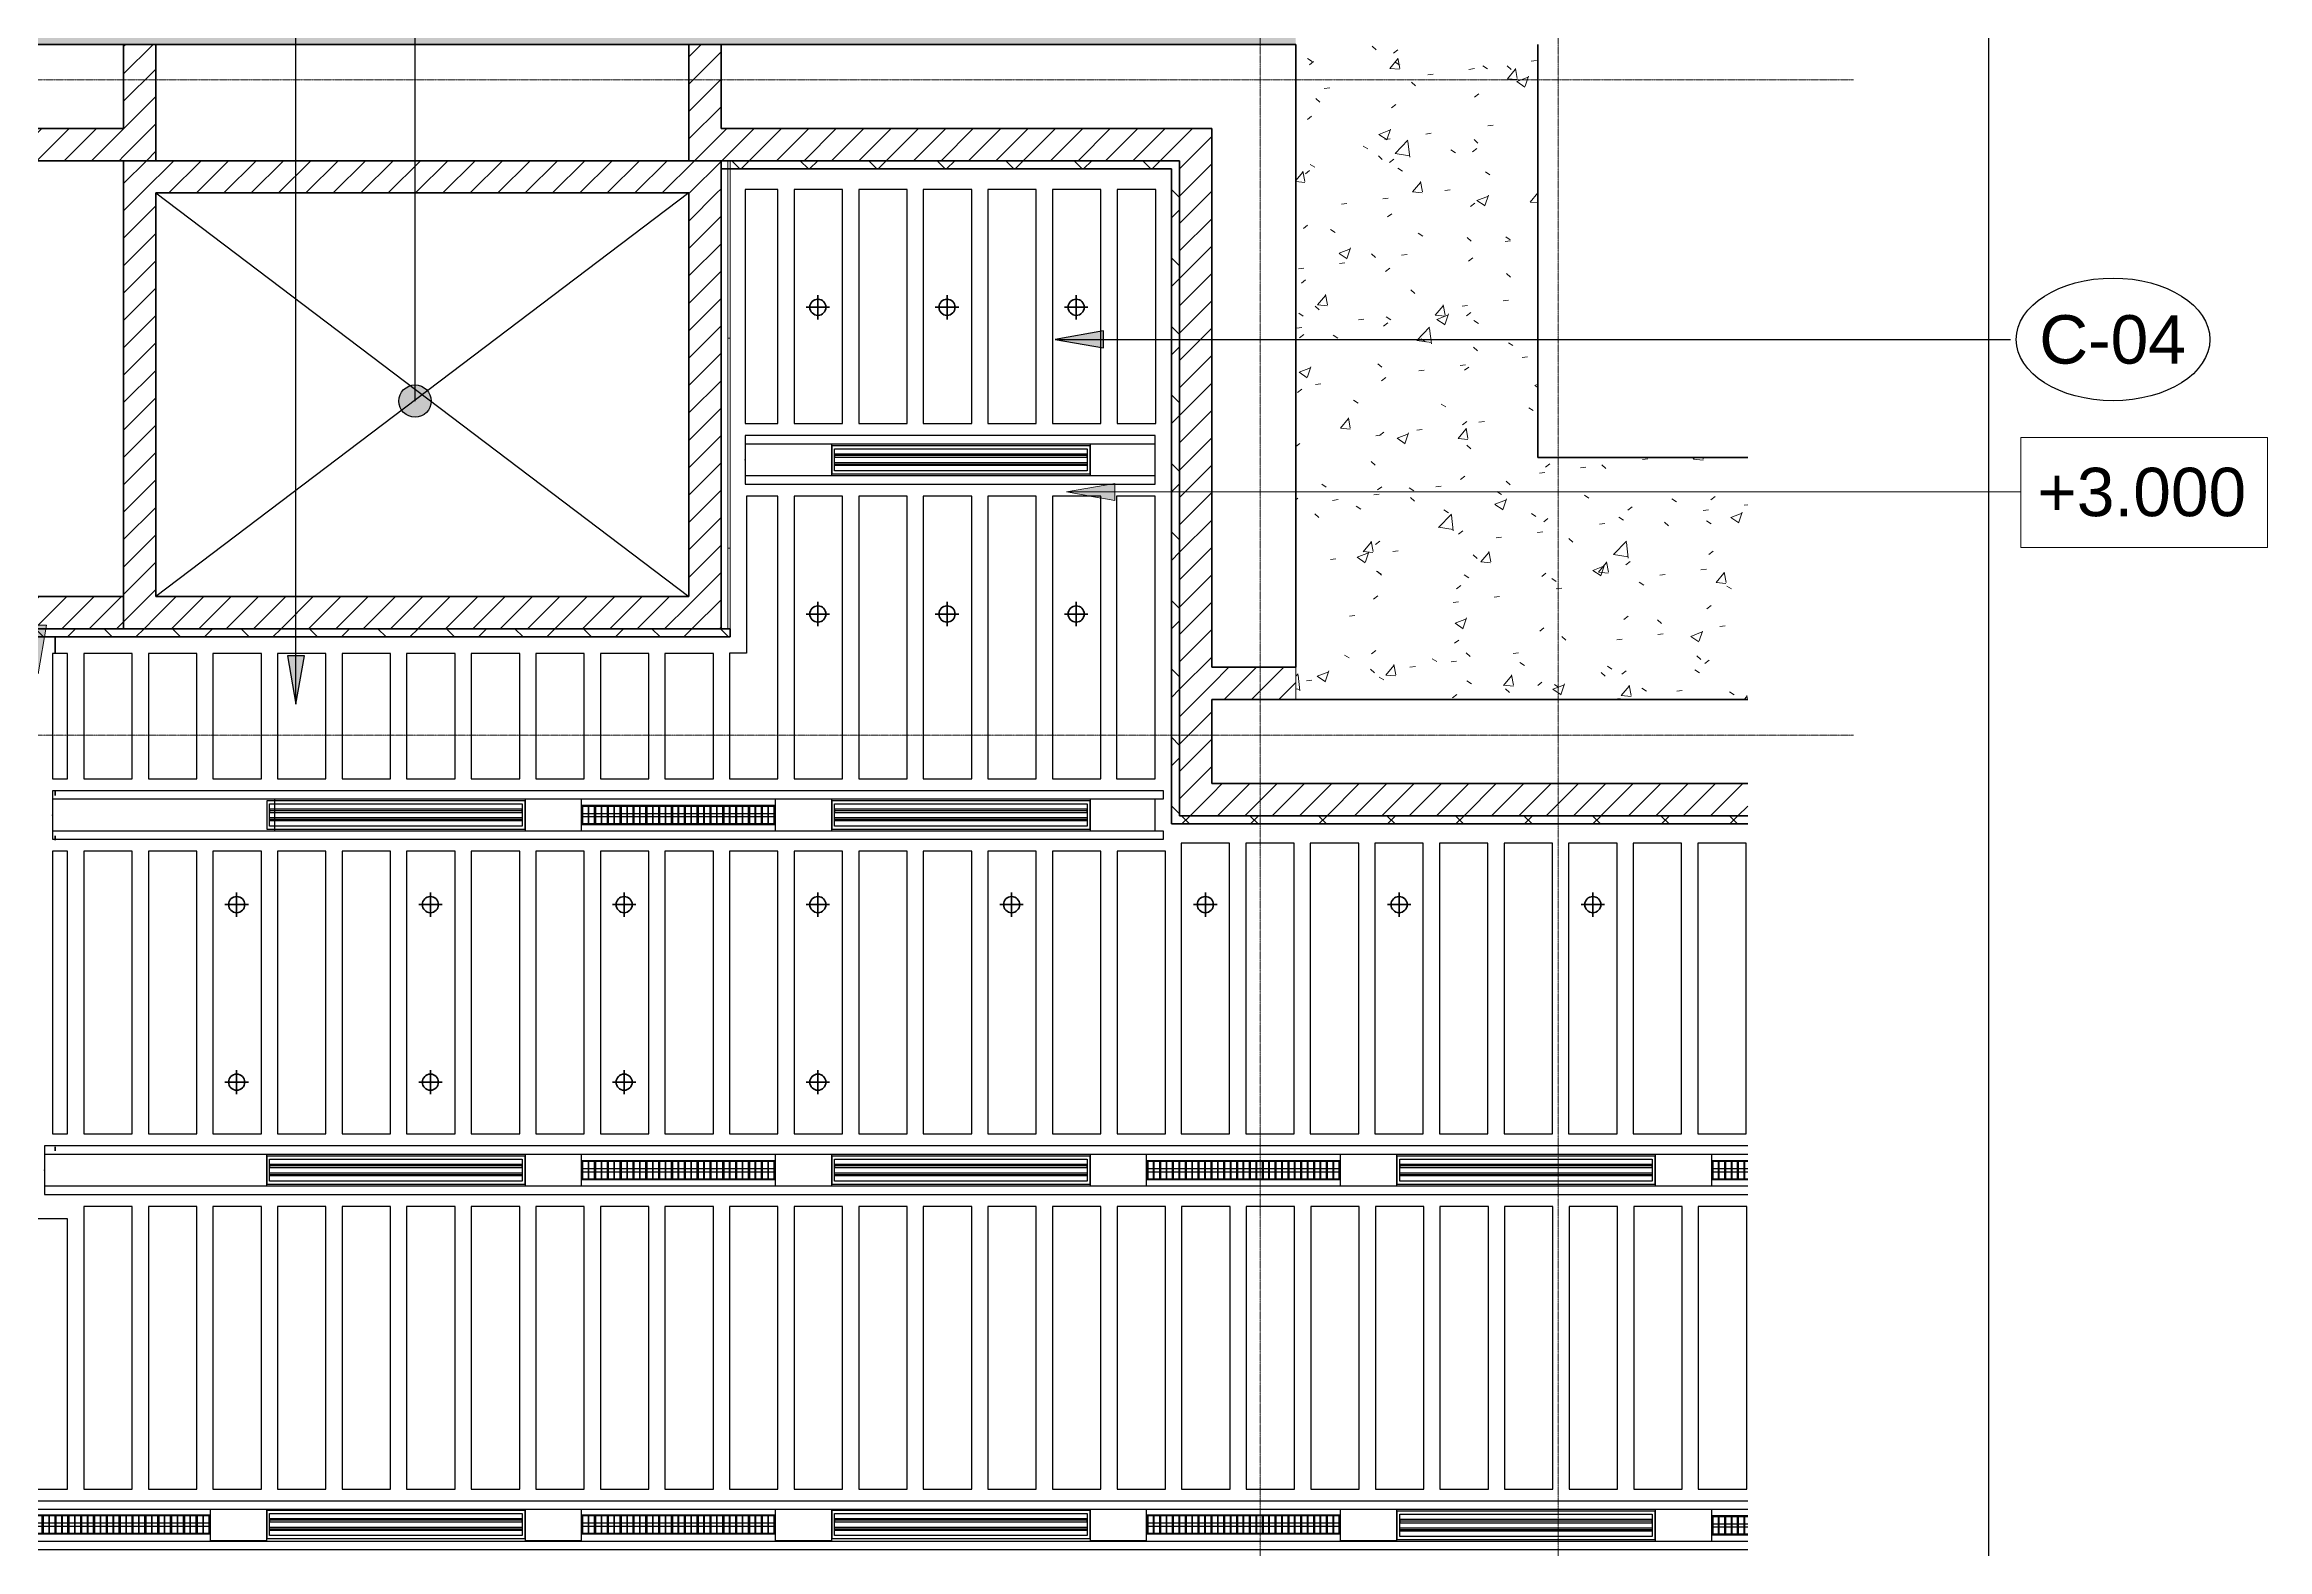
# Model space of a CAD drawing. Header units: millimetres. Extents: x -920231 to -841213, y -17301 to 22361.
# Drawn here: x -856657 to -842888, y 7149 to 16472 of the extents above; entities that cross this region are included whole.
import ezdxf
from ezdxf.enums import TextEntityAlignment as Align
from ezdxf.xclip import XClip

# ---------------------------------------------------------------- set-up
doc = ezdxf.new("R2010")
doc.units = ezdxf.units.MM
doc.header["$XCLIPFRAME"] = 0
doc.linetypes.add('- SOM Dash 1_8_', pattern=[4.7625, 3.175, -1.5875])
doc.linetypes.add('DPA_Grid _ Level 100', pattern=[10, 5.5, -1.6, 1.3, -1.6])
for name, color, linetype in [('000 - WIPEOUT', 250, 'Continuous'), ('001 - ASCESSORIES', 251, 'Continuous'), ('A04_TUBE SERIES', 2, 'Continuous'), ('A11_ALU.SOLID SHEET', 2, 'Continuous')]:
    doc.layers.add(name, color=color, linetype=linetype)
for name, color, linetype, lineweight in [('008 - LIGHTING', 1, 'Continuous', 9), ('_ _ A-DETL-OPENING', 1, 'Continuous', 25), ('A-ANNO-NOTE', 3, 'Continuous', 25), ('A-DETL-GENF', 2, 'Continuous', 35), ('A-GLAZ-CURT', 2, 'Continuous', 9), ('A-ROOM-IDEN', 3, 'Continuous', 25), ('A-WALL', 5, 'Continuous', 35), ('A-WALL-FNSH', 2, 'Continuous', 35), ('A-WALL-PATT', 1, 'Continuous', 35), ('E-LITE-EQPM', 2, 'Continuous', 35), ('G-ANNO-TEXT', 3, 'Continuous', 9), ('I-WALL-E', 2, 'Continuous', 35), ('S-GRID', 251, 'Continuous', 9), ('WALL-E', 2, 'Continuous', 35)]:
    doc.layers.add(name, color=color, linetype=linetype, lineweight=lineweight)
doc.styles.add('Arial_2', font='arial.ttf', dxfattribs={"height": 300})
pattern_1 = [(50, (0, 0), (728.7365, -63.75582), [76.2, -838.2]), (355, (0, 0), (-140.9716, 764.2276), [60.96, -670.56]), (100.451, (60.7, -5.3), (587.77, 700.46675), [64.76, -712.36]), (46.184, (0, 203.2), (1084.3162, -168.171), [114.3, -1257.3]), (96.636, (90.4, 189.2), (949.6099, 989.7098), [97.14, -1068.54]), (351.184, (0, 203.2), (949.6206, 989.7012), [91.44, -1005.84]), (21, (101.6, 152.4), (606.45787, -409.06057), [76.2, -838.2]), (326, (101.6, 152.4), (247.20834, 736.7529), [60.96, -670.56]), (71.451, (152.14, 118.3), (853.66825, 327.68547), [64.76, -712.36]), (37.5, (0, 0), (12.35469, 338.22012), [33.528, -628.904, 33.528, -647.192, -673.1]), (37.5, (0, 0), (12.35469, 338.22012), [-1343.152, 33.528, -639.572]), (7.5, (0, 0), (267.27887, 400.72213), [33.528, -354.584, 33.528, -613.664, -256.54]), (7.5, (0, 0), (267.27887, 400.72213), [-1035.304, 33.528, -223.012]), (327.5, (-226.57, 0), (542.36333, -22.915345), [33.528, -220.472, 33.528, -758.952, -1051.56]), (327.5, (-226.57, 0), (542.36333, -22.915345), [-1046.48, 33.528, -1018.032]), (317.5, (-328.17, 0), (592.51696, 101.7071), [33.528, -296.672, 33.528, -492.76, -746.76]), (317.5, (-328.17, 0), (592.51696, 101.7071), [-856.488, 33.528, -713.232])]
pattern_2 = [(45, (0, 0), (-84.852814, 84.852814), [])]
pattern_3 = [(45, (0, 0), (-212.13203, 212.13203), []), (135, (0, 0), (-212.13203, -212.13203), [])]

# ---------------------------------------------------------------- blocks, each defined once
blk = doc.blocks.new('System Panel - W-06 Feature Wall Printed Pattern-18609175-4230-01 ENLARGED MULTI-PURPOSE LEVEL - REFLECTED CEILING PLAN - SHEET 1')
at = {"layer": 'A-GLAZ-CURT'}
for p, q in [((-550, 42.5), (-550, 57.5)), ((-550, 57.5), (550, 57.5)), ((550, 42.5), (-550, 42.5)), ((550, 57.5), (550, 42.5))]:
    blk.add_line(p, q, dxfattribs=at)
blk = doc.blocks.new('System Panel - W-06 Feature Wall Printed Pattern-18609176-4230-01 ENLARGED MULTI-PURPOSE LEVEL - REFLECTED CEILING PLAN - SHEET 1')
at = {"layer": 'A-GLAZ-CURT'}
for p, q in [((-650, 42), (-650, 57)), ((-650, 57), (650, 57)), ((650, 42), (-650, 42)), ((650, 57), (650, 42))]:
    blk.add_line(p, q, dxfattribs=at)
blk = doc.blocks.new('System Panel - W-06 Feature Wall Printed Pattern-18609047-4230-01 ENLARGED MULTI-PURPOSE LEVEL - REFLECTED CEILING PLAN - SHEET 1')
at = {"layer": 'A-GLAZ-CURT'}
for p, q in [((-250, 42), (-250, 57)), ((-250, 57), (250, 57)), ((250, 42), (-250, 42)), ((250, 57), (250, 42))]:
    blk.add_line(p, q, dxfattribs=at)
blk = doc.blocks.new('DPA_TAG Room-Ceiling - STANDARD-8527542-4230-01 ENLARGED MULTI-PURPOSE LEVEL - REFLECTED CEILING PLAN - SHEET 1')
at = {"layer": 'A-ROOM-IDEN'}
blk.add_ellipse((0, 0), major_axis=(-6, 0), ratio=0.633333, dxfattribs=at)
blk = doc.blocks.new('*U1411')
at = {"layer": '_ _ A-DETL-OPENING'}
for p, q in [((14115, 9473), (14115, 11973)), ((14115, 11973), (17415, 11973)), ((17415, 11973), (14115, 9473)), ((14115, 11973), (17415, 9473)), ((17415, 11973), (17415, 9473)), ((17415, 9473), (14115, 9473))]:
    blk.add_line(p, q, dxfattribs=at)
at = {"layer": 'S-GRID', "linetype": 'DPA_Grid _ Level 100'}
for p, q in [((20955, -20855.1), (20955, 16910.1)), ((22800, -20855.1), (22800, 16910.1)), ((24628.5, 12673), (-48793, 12673)), ((24628.5, 8615), (-48793, 8615))]:
    blk.add_line(p, q, dxfattribs=at)
blk = doc.blocks.new('*U1802')
blk.add_wipeout([(-25, 0), (25, 0), (25, 26550), (-25, 26550)]).dxf.layer = '000 - WIPEOUT'
at = {"layer": 'A04_TUBE SERIES', "color": 0}
blk.add_lwpolyline([(-25, 0), (25, 0), (25, 26550), (-25, 26550)], close=True, dxfattribs=at)
at = {"layer": 'Defpoints', "color": 250, "flags": 1}
blk.add_attdef('EXTR.OVL-LENGTH_', (-33, -9), '', height=5, dxfattribs=at)
blk = doc.blocks.new('*U1803')
blk.add_wipeout([(-25, 0), (25, 0), (25, 26550), (-25, 26550)]).dxf.layer = '000 - WIPEOUT'
at = {"layer": 'A04_TUBE SERIES', "color": 0}
blk.add_lwpolyline([(-25, 0), (25, 0), (25, 26550), (-25, 26550)], close=True, dxfattribs=at)
at = {"layer": 'Defpoints', "color": 250, "flags": 1}
blk.add_attdef('EXTR.OVL-LENGTH_', (-33, -9), '', height=5, dxfattribs=at)
blk = doc.blocks.new('*U1799')
at = {"color": 1}
blk.add_wipeout([(600, -60), (-600, -60), (-600, 60), (600, 60)], dxfattribs=at).dxf.layer = '000 - WIPEOUT'
at = {"layer": '001 - ASCESSORIES', "color": 0}
blk.add_lwpolyline([(600, -60), (-600, -60), (-600, 60), (600, 60)], close=True, dxfattribs=at)
at = {"layer": '001 - ASCESSORIES'}
for points in [[(-593, -55), (-598, -55), (-598, 55), (-593, 55)], [(595, -55), (-595, -55), (-595, 55), (595, 55)], [(-559, -55), (-554, -55), (-554, 55), (-559, 55)], [(-514, -55), (-519, -55), (-519, 55), (-514, 55)], [(-479, -55), (-474, -55), (-474, 55), (-479, 55)], [(-435, -55), (-440, -55), (-440, 55), (-435, 55)], [(-400, -55), (-395, -55), (-395, 55), (-400, 55)], [(-355, -55), (-360, -55), (-360, 55), (-355, 55)], [(-320, -55), (-315, -55), (-315, 55), (-320, 55)], [(-276, -55), (-281, -55), (-281, 55), (-276, 55)], [(-241, -55), (-236, -55), (-236, 55), (-241, 55)], [(-196, -55), (-201, -55), (-201, 55), (-196, 55)], [(-161, -55), (-156, -55), (-156, 55), (-161, 55)], [(-117, -55), (-122, -55), (-122, 55), (-117, 55)], [(-82, -55), (-77, -55), (-77, 55), (-82, 55)], [(-37, -55), (-42, -55), (-42, 55), (-37, 55)], [(-3, -55), (3, -55), (3, 55), (-3, 55)], [(42, -55), (37, -55), (37, 55), (42, 55)], [(77, -55), (82, -55), (82, 55), (77, 55)], [(122, -55), (117, -55), (117, 55), (122, 55)], [(156, -55), (161, -55), (161, 55), (156, 55)], [(201, -55), (196, -55), (196, 55), (201, 55)], [(236, -55), (241, -55), (241, 55), (236, 55)], [(281, -55), (276, -55), (276, 55), (281, 55)], [(315, -55), (320, -55), (320, 55), (315, 55)], [(360, -55), (355, -55), (355, 55), (360, 55)], [(395, -55), (400, -55), (400, 55), (395, 55)], [(440, -55), (435, -55), (435, 55), (440, 55)], [(474, -55), (479, -55), (479, 55), (474, 55)], [(519, -55), (514, -55), (514, 55), (519, 55)], [(554, -55), (559, -55), (559, 55), (554, 55)], [(598, -55), (593, -55), (593, 55), (598, 55)]]:
    blk.add_lwpolyline(points, close=True, dxfattribs=at)
for points in [[(-593, 10), (-559, 10)], [(-554, 10), (-519, 10)], [(-514, 10), (-479, 10)], [(-474, 10), (-440, 10)], [(-435, 10), (-400, 10)], [(-395, 10), (-360, 10)], [(-355, 10), (-320, 10)], [(-315, 10), (-281, 10)], [(-276, 10), (-241, 10)], [(-236, 10), (-201, 10)], [(-196, 10), (-161, 10)], [(-156, 10), (-122, 10)], [(-117, 10), (-82, 10)], [(-77, 10), (-42, 10)], [(-37, 10), (-3, 10)], [(3, 10), (37, 10)], [(42, 10), (77, 10)], [(82, 10), (117, 10)], [(122, 10), (156, 10)], [(161, 10), (196, 10)], [(201, 10), (236, 10)], [(241, 10), (276, 10)], [(281, 10), (315, 10)], [(320, 10), (355, 10)], [(360, 10), (395, 10)], [(400, 10), (435, 10)], [(440, 10), (474, 10)], [(479, 10), (514, 10)], [(519, 10), (554, 10)], [(559, 10), (593, 10)], [(-593, -10), (-559, -10)], [(-554, -10), (-519, -10)], [(-514, -10), (-479, -10)], [(-474, -10), (-440, -10)], [(-435, -10), (-400, -10)], [(-395, -10), (-360, -10)], [(-355, -10), (-320, -10)], [(-315, -10), (-281, -10)], [(-276, -10), (-241, -10)], [(-236, -10), (-201, -10)], [(-196, -10), (-161, -10)], [(-156, -10), (-122, -10)], [(-117, -10), (-82, -10)], [(-77, -10), (-42, -10)], [(-37, -10), (-3, -10)], [(3, -10), (37, -10)], [(42, -10), (77, -10)], [(82, -10), (117, -10)], [(122, -10), (156, -10)], [(161, -10), (196, -10)], [(201, -10), (236, -10)], [(241, -10), (276, -10)], [(281, -10), (315, -10)], [(320, -10), (355, -10)], [(360, -10), (395, -10)], [(400, -10), (435, -10)], [(440, -10), (474, -10)], [(479, -10), (514, -10)], [(519, -10), (554, -10)], [(559, -10), (593, -10)]]:
    blk.add_lwpolyline(points, dxfattribs=at)
blk = doc.blocks.new('*U1755')
at = {"layer": '001 - ASCESSORIES', "color": 0, "linetype": 'ByBlock'}
blk.add_lwpolyline([(800, 87), (-800, 87), (-800, -87), (800, -87)], close=True, dxfattribs=at)
at = {"layer": '001 - ASCESSORIES', "linetype": 'ByBlock'}
for points in [[(-782, 69), (782, 69), (782, -69), (-782, -69)], [(782, 36), (-782, 36), (-782, 16), (782, 16)], [(-782, -16), (782, -16), (782, -36), (-782, -36)]]:
    blk.add_lwpolyline(points, close=True, dxfattribs=at)
for points in [[(782, 26), (-782, 26)], [(-782, -26), (782, -26)]]:
    blk.add_lwpolyline(points, dxfattribs=at)
blk = doc.blocks.new('*U1862')
blk.add_point((0, 0))
at = {"layer": 'Defpoints', "color": 250}
blk.add_text('AL.SHEET-HAT-TYPE-C', height=7, rotation=270, dxfattribs=at).set_placement((15, 0), align=Align.BOTTOM_CENTER)
blk.add_wipeout([(0, -100), (350, -100), (350, 100), (0, 100)]).dxf.layer = '000 - WIPEOUT'
at = {"layer": 'A11_ALU.SOLID SHEET', "color": 0}
blk.add_lwpolyline([(0, -100), (350, -100), (350, 100), (0, 100)], close=True, dxfattribs=at)
blk = doc.blocks.new('*U1798')
blk.add_wipeout([(-25, 0), (25, 0), (25, 12350), (-25, 12350)]).dxf.layer = '000 - WIPEOUT'
at = {"layer": 'A04_TUBE SERIES', "color": 0}
blk.add_lwpolyline([(-25, 0), (25, 0), (25, 12350), (-25, 12350)], close=True, dxfattribs=at)
at = {"layer": 'Defpoints', "color": 250, "flags": 1}
blk.add_attdef('EXTR.OVL-LENGTH_', (-33, -9), '', height=5, dxfattribs=at)
blk = doc.blocks.new('*U1963')
blk.add_point((0, 0))
at = {"layer": 'Defpoints', "color": 250}
blk.add_text('AL.SHEET-HAT-TYPE-C', height=7, rotation=270, dxfattribs=at).set_placement((15, 0), align=Align.BOTTOM_CENTER)
blk.add_wipeout([(0, -100), (1376, -100), (1376, 100), (0, 100)]).dxf.layer = '000 - WIPEOUT'
at = {"layer": 'A11_ALU.SOLID SHEET', "color": 0}
blk.add_lwpolyline([(0, -100), (1376, -100), (1376, 100), (0, 100)], close=True, dxfattribs=at)
blk = doc.blocks.new('*U1797')
blk.add_wipeout([(-25, 0), (25, 0), (25, 6880), (-25, 6880)]).dxf.layer = '000 - WIPEOUT'
at = {"layer": 'A04_TUBE SERIES', "color": 0}
blk.add_lwpolyline([(-25, 0), (25, 0), (25, 6880), (-25, 6880)], close=True, dxfattribs=at)
at = {"layer": 'Defpoints', "color": 250, "flags": 1}
blk.add_attdef('EXTR.OVL-LENGTH_', (-33, -9), '', height=5, dxfattribs=at)
blk = doc.blocks.new('*U1964')
blk.add_point((0, 0))
at = {"layer": 'Defpoints', "color": 250}
blk.add_text('AL.SHEET-HAT-TYPE-C', height=7, rotation=270, dxfattribs=at).set_placement((15, 0), align=Align.BOTTOM_CENTER)
blk.add_wipeout([(0, -100), (1376, -100), (1376, 100), (0, 100)]).dxf.layer = '000 - WIPEOUT'
at = {"layer": 'A11_ALU.SOLID SHEET', "color": 0}
blk.add_lwpolyline([(0, -100), (1376, -100), (1376, 100), (0, 100)], close=True, dxfattribs=at)
blk = doc.blocks.new('*U1804')
blk.add_wipeout([(-25, 0), (25, 0), (25, 2540), (-25, 2540)]).dxf.layer = '000 - WIPEOUT'
at = {"layer": 'A04_TUBE SERIES', "color": 0}
blk.add_lwpolyline([(-25, 0), (25, 0), (25, 2540), (-25, 2540)], close=True, dxfattribs=at)
at = {"layer": 'Defpoints', "color": 250, "flags": 1}
blk.add_attdef('EXTR.OVL-LENGTH_', (-33, -9), '', height=5, dxfattribs=at)
blk = doc.blocks.new('*U1965')
blk.add_point((0, 0))
at = {"layer": 'Defpoints', "color": 250}
blk.add_text('AL.SHEET-HAT-TYPE-C', height=7, rotation=270, dxfattribs=at).set_placement((15, 0), align=Align.BOTTOM_CENTER)
blk.add_wipeout([(0, -100), (404, -100), (404, 100), (0, 100)]).dxf.layer = '000 - WIPEOUT'
at = {"layer": 'A11_ALU.SOLID SHEET', "color": 0}
blk.add_lwpolyline([(0, -100), (404, -100), (404, 100), (0, 100)], close=True, dxfattribs=at)
blk = doc.blocks.new('*U1966')
blk.add_point((0, 0))
at = {"layer": 'Defpoints', "color": 250}
blk.add_text('AL.SHEET-HAT-TYPE-C', height=7, rotation=270, dxfattribs=at).set_placement((15, 0), align=Align.BOTTOM_CENTER)
blk.add_wipeout([(0, -100), (536, -100), (536, 100), (0, 100)]).dxf.layer = '000 - WIPEOUT'
at = {"layer": 'A11_ALU.SOLID SHEET', "color": 0}
blk.add_lwpolyline([(0, -100), (536, -100), (536, 100), (0, 100)], close=True, dxfattribs=at)
blk = doc.blocks.new('*U1967')
blk.add_point((0, 0))
at = {"layer": 'Defpoints', "color": 250}
blk.add_text('AL.SHEET-HAT-TYPE-C', height=7, rotation=270, dxfattribs=at).set_placement((15, 0), align=Align.BOTTOM_CENTER)
blk.add_wipeout([(0, -100), (404, -100), (404, 100), (0, 100)]).dxf.layer = '000 - WIPEOUT'
at = {"layer": 'A11_ALU.SOLID SHEET', "color": 0}
blk.add_lwpolyline([(0, -100), (404, -100), (404, 100), (0, 100)], close=True, dxfattribs=at)
blk = doc.blocks.new('*U1931')
at = {"color": 3}
for points in [[(-875, 5950), (875, 5950), (875, 5650), (-875, 5650)], [(-875, 5550), (875, 5550), (875, 5250), (-875, 5250)], [(-875, 5150), (875, 5150), (875, 4850), (-875, 4850)], [(-875, 4750), (875, 4750), (875, 4450), (-875, 4450)], [(-875, 4350), (875, 4350), (875, 4050), (-875, 4050)], [(-875, 3950), (875, 3950), (875, 3650), (-875, 3650)], [(-875, 3550), (875, 3550), (875, 3250), (-875, 3250)], [(-875, 3150), (875, 3150), (875, 2850), (-875, 2850)], [(-875, 2750), (875, 2750), (875, 2450), (-875, 2450)], [(-875, 2350), (875, 2350), (875, 2050), (-875, 2050)], [(-875, 1950), (875, 1950), (875, 1650), (-875, 1650)], [(-875, 1550), (875, 1550), (875, 1250), (-875, 1250)], [(-875, 1150), (875, 1150), (875, 850), (-875, 850)], [(-875, 750), (875, 750), (875, 450), (-875, 450)], [(-875, 350), (875, 350), (875, 50), (-875, 50)], [(-875, -50), (875, -50), (875, -350), (-875, -350)], [(-875, -450), (875, -450), (875, -750), (-875, -750)], [(-875, -850), (875, -850), (875, -1150), (-875, -1150)], [(-875, -1250), (875, -1250), (875, -1550), (-875, -1550)], [(-875, -1650), (875, -1650), (875, -1950), (-875, -1950)], [(-875, -2050), (875, -2050), (875, -2350), (-875, -2350)], [(-875, -2450), (875, -2450), (875, -2750), (-875, -2750)], [(-875, -2850), (875, -2850), (875, -3150), (-875, -3150)], [(-875, -3250), (875, -3250), (875, -3550), (-875, -3550)], [(-875, -3650), (875, -3650), (875, -3950), (-875, -3950)], [(-875, -4050), (875, -4050), (875, -4350), (-875, -4350)], [(-875, -4450), (875, -4450), (875, -4750), (-875, -4750)], [(-875, -4850), (875, -4850), (875, -5150), (-875, -5150)], [(-875, -5250), (875, -5250), (875, -5550), (-875, -5550)], [(-875, -5650), (875, -5650), (875, -5950), (-875, -5950)]]:
    blk.add_wipeout(points, dxfattribs=at).dxf.layer = '000 - WIPEOUT'
at = {"layer": 'A11_ALU.SOLID SHEET', "color": 0, "linetype": 'ByBlock'}
for points in [[(-875, 5650), (875, 5650), (875, 5950), (-875, 5950)], [(-875, 5250), (875, 5250), (875, 5550), (-875, 5550)], [(-875, 4850), (875, 4850), (875, 5150), (-875, 5150)], [(-875, 4450), (875, 4450), (875, 4750), (-875, 4750)], [(-875, 4050), (875, 4050), (875, 4350), (-875, 4350)], [(-875, 3650), (875, 3650), (875, 3950), (-875, 3950)], [(-875, 3250), (875, 3250), (875, 3550), (-875, 3550)], [(-875, 2850), (875, 2850), (875, 3150), (-875, 3150)], [(-875, 2450), (875, 2450), (875, 2750), (-875, 2750)], [(-875, 2050), (875, 2050), (875, 2350), (-875, 2350)], [(-875, 1650), (875, 1650), (875, 1950), (-875, 1950)], [(-875, 1250), (875, 1250), (875, 1550), (-875, 1550)], [(-875, 850), (875, 850), (875, 1150), (-875, 1150)], [(-875, 450), (875, 450), (875, 750), (-875, 750)], [(-875, 50), (875, 50), (875, 350), (-875, 350)], [(-875, -350), (875, -350), (875, -50), (-875, -50)], [(-875, -750), (875, -750), (875, -450), (-875, -450)], [(-875, -1150), (875, -1150), (875, -850), (-875, -850)], [(-875, -1550), (875, -1550), (875, -1250), (-875, -1250)], [(-875, -1950), (875, -1950), (875, -1650), (-875, -1650)], [(-875, -2350), (875, -2350), (875, -2050), (-875, -2050)], [(-875, -2750), (875, -2750), (875, -2450), (-875, -2450)], [(-875, -3150), (875, -3150), (875, -2850), (-875, -2850)], [(-875, -3550), (875, -3550), (875, -3250), (-875, -3250)], [(-875, -3950), (875, -3950), (875, -3650), (-875, -3650)], [(-875, -4350), (875, -4350), (875, -4050), (-875, -4050)], [(-875, -4750), (875, -4750), (875, -4450), (-875, -4450)], [(-875, -5150), (875, -5150), (875, -4850), (-875, -4850)], [(-875, -5550), (875, -5550), (875, -5250), (-875, -5250)], [(-875, -5950), (875, -5950), (875, -5650), (-875, -5650)]]:
    blk.add_lwpolyline(points, close=True, dxfattribs=at)
blk = doc.blocks.new('*U1932')
at = {"color": 3}
for points in [[(-900, 2550), (900, 2550), (900, 2250), (-900, 2250)], [(-900, 2150), (900, 2150), (900, 1850), (-900, 1850)], [(-900, 1750), (900, 1750), (900, 1450), (-900, 1450)], [(-900, 1350), (900, 1350), (900, 1050), (-900, 1050)], [(-900, 950), (900, 950), (900, 650), (-900, 650)], [(-900, 550), (900, 550), (900, 250), (-900, 250)], [(-900, 150), (900, 150), (900, -150), (-900, -150)], [(-900, -250), (900, -250), (900, -550), (-900, -550)], [(-900, -650), (900, -650), (900, -950), (-900, -950)], [(-900, -1050), (900, -1050), (900, -1350), (-900, -1350)], [(-900, -1450), (900, -1450), (900, -1750), (-900, -1750)], [(-900, -1850), (900, -1850), (900, -2150), (-900, -2150)], [(-900, -2250), (900, -2250), (900, -2550), (-900, -2550)]]:
    blk.add_wipeout(points, dxfattribs=at).dxf.layer = '000 - WIPEOUT'
at = {"layer": 'A11_ALU.SOLID SHEET', "color": 0, "linetype": 'ByBlock'}
for points in [[(-900, 2250), (900, 2250), (900, 2550), (-900, 2550)], [(-900, 1850), (900, 1850), (900, 2150), (-900, 2150)], [(-900, 1450), (900, 1450), (900, 1750), (-900, 1750)], [(-900, 1050), (900, 1050), (900, 1350), (-900, 1350)], [(-900, 650), (900, 650), (900, 950), (-900, 950)], [(-900, 250), (900, 250), (900, 550), (-900, 550)], [(-900, -150), (900, -150), (900, 150), (-900, 150)], [(-900, -550), (900, -550), (900, -250), (-900, -250)], [(-900, -950), (900, -950), (900, -650), (-900, -650)], [(-900, -1350), (900, -1350), (900, -1050), (-900, -1050)], [(-900, -1750), (900, -1750), (900, -1450), (-900, -1450)], [(-900, -2150), (900, -2150), (900, -1850), (-900, -1850)], [(-900, -2550), (900, -2550), (900, -2250), (-900, -2250)]]:
    blk.add_lwpolyline(points, close=True, dxfattribs=at)
blk = doc.blocks.new('*U1933')
at = {"color": 3}
for points in [[(-875, 3350), (875, 3350), (875, 3050), (-875, 3050)], [(-875, 2950), (875, 2950), (875, 2650), (-875, 2650)], [(-875, 2550), (875, 2550), (875, 2250), (-875, 2250)], [(-875, 2150), (875, 2150), (875, 1850), (-875, 1850)], [(-875, 1750), (875, 1750), (875, 1450), (-875, 1450)], [(-875, 1350), (875, 1350), (875, 1050), (-875, 1050)], [(-875, 950), (875, 950), (875, 650), (-875, 650)], [(-875, 550), (875, 550), (875, 250), (-875, 250)], [(-875, 150), (875, 150), (875, -150), (-875, -150)], [(-875, -250), (875, -250), (875, -550), (-875, -550)], [(-875, -650), (875, -650), (875, -950), (-875, -950)], [(-875, -1050), (875, -1050), (875, -1350), (-875, -1350)], [(-875, -1450), (875, -1450), (875, -1750), (-875, -1750)], [(-875, -1850), (875, -1850), (875, -2150), (-875, -2150)], [(-875, -2250), (875, -2250), (875, -2550), (-875, -2550)], [(-875, -2650), (875, -2650), (875, -2950), (-875, -2950)], [(-875, -3050), (875, -3050), (875, -3350), (-875, -3350)]]:
    blk.add_wipeout(points, dxfattribs=at).dxf.layer = '000 - WIPEOUT'
at = {"layer": 'A11_ALU.SOLID SHEET', "color": 0, "linetype": 'ByBlock'}
for points in [[(-875, 3050), (875, 3050), (875, 3350), (-875, 3350)], [(-875, 2650), (875, 2650), (875, 2950), (-875, 2950)], [(-875, 2250), (875, 2250), (875, 2550), (-875, 2550)], [(-875, 1850), (875, 1850), (875, 2150), (-875, 2150)], [(-875, 1450), (875, 1450), (875, 1750), (-875, 1750)], [(-875, 1050), (875, 1050), (875, 1350), (-875, 1350)], [(-875, 650), (875, 650), (875, 950), (-875, 950)], [(-875, 250), (875, 250), (875, 550), (-875, 550)], [(-875, -150), (875, -150), (875, 150), (-875, 150)], [(-875, -550), (875, -550), (875, -250), (-875, -250)], [(-875, -950), (875, -950), (875, -650), (-875, -650)], [(-875, -1350), (875, -1350), (875, -1050), (-875, -1050)], [(-875, -1750), (875, -1750), (875, -1450), (-875, -1450)], [(-875, -2150), (875, -2150), (875, -1850), (-875, -1850)], [(-875, -2550), (875, -2550), (875, -2250), (-875, -2250)], [(-875, -2950), (875, -2950), (875, -2650), (-875, -2650)], [(-875, -3350), (875, -3350), (875, -3050), (-875, -3050)]]:
    blk.add_lwpolyline(points, close=True, dxfattribs=at)
blk = doc.blocks.new('*U1934')
at = {"color": 3}
for points in [[(-387.5, 1950), (387.5, 1950), (387.5, 1650), (-387.5, 1650)], [(-387.5, 1550), (387.5, 1550), (387.5, 1250), (-387.5, 1250)], [(-387.5, 1150), (387.5, 1150), (387.5, 850), (-387.5, 850)], [(-387.5, 750), (387.5, 750), (387.5, 450), (-387.5, 450)], [(-387.5, 350), (387.5, 350), (387.5, 50), (-387.5, 50)], [(-387.5, -50), (387.5, -50), (387.5, -350), (-387.5, -350)], [(-387.5, -450), (387.5, -450), (387.5, -750), (-387.5, -750)], [(-387.5, -850), (387.5, -850), (387.5, -1150), (-387.5, -1150)], [(-387.5, -1250), (387.5, -1250), (387.5, -1550), (-387.5, -1550)], [(-387.5, -1650), (387.5, -1650), (387.5, -1950), (-387.5, -1950)]]:
    blk.add_wipeout(points, dxfattribs=at).dxf.layer = '000 - WIPEOUT'
at = {"layer": 'A11_ALU.SOLID SHEET', "color": 0, "linetype": 'ByBlock'}
for points in [[(-387.5, 1650), (387.5, 1650), (387.5, 1950), (-387.5, 1950)], [(-387.5, 1250), (387.5, 1250), (387.5, 1550), (-387.5, 1550)], [(-387.5, 850), (387.5, 850), (387.5, 1150), (-387.5, 1150)], [(-387.5, 450), (387.5, 450), (387.5, 750), (-387.5, 750)], [(-387.5, 50), (387.5, 50), (387.5, 350), (-387.5, 350)], [(-387.5, -350), (387.5, -350), (387.5, -50), (-387.5, -50)], [(-387.5, -750), (387.5, -750), (387.5, -450), (-387.5, -450)], [(-387.5, -1150), (387.5, -1150), (387.5, -850), (-387.5, -850)], [(-387.5, -1550), (387.5, -1550), (387.5, -1250), (-387.5, -1250)], [(-387.5, -1950), (387.5, -1950), (387.5, -1650), (-387.5, -1650)]]:
    blk.add_lwpolyline(points, close=True, dxfattribs=at)
blk = doc.blocks.new('*U1935')
at = {"color": 3}
for points in [[(-875, 950), (875, 950), (875, 650), (-875, 650)], [(-875, 550), (875, 550), (875, 250), (-875, 250)], [(-875, 150), (875, 150), (875, -150), (-875, -150)], [(-875, -250), (875, -250), (875, -550), (-875, -550)], [(-875, -650), (875, -650), (875, -950), (-875, -950)]]:
    blk.add_wipeout(points, dxfattribs=at).dxf.layer = '000 - WIPEOUT'
at = {"layer": 'A11_ALU.SOLID SHEET', "color": 0, "linetype": 'ByBlock'}
for points in [[(-875, 650), (875, 650), (875, 950), (-875, 950)], [(-875, 250), (875, 250), (875, 550), (-875, 550)], [(-875, -150), (875, -150), (875, 150), (-875, 150)], [(-875, -550), (875, -550), (875, -250), (-875, -250)], [(-875, -950), (875, -950), (875, -650), (-875, -650)]]:
    blk.add_lwpolyline(points, close=True, dxfattribs=at)
blk = doc.blocks.new('*U1936')
at = {"color": 3}
for points in [[(-725, 950), (725, 950), (725, 650), (-725, 650)], [(-725, 550), (725, 550), (725, 250), (-725, 250)], [(-725, 150), (725, 150), (725, -150), (-725, -150)], [(-725, -250), (725, -250), (725, -550), (-725, -550)], [(-725, -650), (725, -650), (725, -950), (-725, -950)]]:
    blk.add_wipeout(points, dxfattribs=at).dxf.layer = '000 - WIPEOUT'
at = {"layer": 'A11_ALU.SOLID SHEET', "color": 0, "linetype": 'ByBlock'}
for points in [[(-725, 650), (725, 650), (725, 950), (-725, 950)], [(-725, 250), (725, 250), (725, 550), (-725, 550)], [(-725, -150), (725, -150), (725, 150), (-725, 150)], [(-725, -550), (725, -550), (725, -250), (-725, -250)], [(-725, -950), (725, -950), (725, -650), (-725, -650)]]:
    blk.add_lwpolyline(points, close=True, dxfattribs=at)
blk = doc.blocks.new('*U1950')
at = {"color": 3}
blk.add_wipeout([(-837.5, -6650), (837.5, -6650), (837.5, -6950), (-837.5, -6950)], dxfattribs=at).dxf.layer = '000 - WIPEOUT'
at = {"layer": 'A11_ALU.SOLID SHEET', "color": 0, "linetype": 'ByBlock'}
blk.add_lwpolyline([(-837.5, -6950), (837.5, -6950), (837.5, -6650), (-837.5, -6650)], close=True, dxfattribs=at)
blk = doc.blocks.new('*U1830')
at = {"layer": 'Defpoints'}
blk.add_point((0, 0), dxfattribs=at)
blk.add_wipeout([(875, 250), (875, 490), (-875, 490), (-875, 250)]).dxf.layer = '000 - WIPEOUT'
at = {"layer": 'A11_ALU.SOLID SHEET', "color": 0}
blk.add_lwpolyline([(875, 250), (875, 490), (-875, 490), (-875, 250)], close=True, dxfattribs=at)
at = {"layer": 'Defpoints'}
blk.add_point((0, 400), dxfattribs=at)
blk = doc.blocks.new('*U1831')
at = {"layer": 'Defpoints'}
blk.add_point((0, 0), dxfattribs=at)
blk.add_wipeout([(725, 250), (725, 490), (-725, 490), (-725, 250)]).dxf.layer = '000 - WIPEOUT'
at = {"layer": 'A11_ALU.SOLID SHEET', "color": 0}
blk.add_lwpolyline([(725, 250), (725, 490), (-725, 490), (-725, 250)], close=True, dxfattribs=at)
at = {"layer": 'Defpoints'}
blk.add_point((0, 400), dxfattribs=at)
blk = doc.blocks.new('*U1832')
at = {"layer": 'Defpoints'}
blk.add_point((0, 0), dxfattribs=at)
blk.add_wipeout([(725, 250), (725, 453), (-725, 453), (-725, 250)]).dxf.layer = '000 - WIPEOUT'
at = {"layer": 'A11_ALU.SOLID SHEET', "color": 0}
blk.add_lwpolyline([(725, 250), (725, 453), (-725, 453), (-725, 250)], close=True, dxfattribs=at)
at = {"layer": 'Defpoints'}
blk.add_point((0, 400), dxfattribs=at)
blk = doc.blocks.new('*U1833')
at = {"layer": 'Defpoints'}
blk.add_point((0, 0), dxfattribs=at)
blk.add_wipeout([(387.5, 250), (387.5, 343), (-387.5, 343), (-387.5, 250)]).dxf.layer = '000 - WIPEOUT'
at = {"layer": 'A11_ALU.SOLID SHEET', "color": 0}
blk.add_lwpolyline([(387.5, 250), (387.5, 343), (-387.5, 343), (-387.5, 250)], close=True, dxfattribs=at)
at = {"layer": 'Defpoints'}
blk.add_point((0, 400), dxfattribs=at)
blk = doc.blocks.new('*U1834')
at = {"layer": 'Defpoints'}
blk.add_point((0, 0), dxfattribs=at)
blk.add_wipeout([(875, 250), (875, 343), (-875, 343), (-875, 250)]).dxf.layer = '000 - WIPEOUT'
at = {"layer": 'A11_ALU.SOLID SHEET', "color": 0}
blk.add_lwpolyline([(875, 250), (875, 343), (-875, 343), (-875, 250)], close=True, dxfattribs=at)
at = {"layer": 'Defpoints'}
blk.add_point((0, 400), dxfattribs=at)
blk = doc.blocks.new('*U1969')
at = {"layer": 'A11_ALU.SOLID SHEET', "linetype": 'ByBlock'}
blk.add_lwpolyline([(-107432, 10095), (-107627, 10095), (-107627, 9123), (-107732, 9123), (-107732, 8345), (-107432, 8345)], close=True, dxfattribs=at)
at = {"layer": '008 - LIGHTING'}
for p in [(-101049, 5920), (-101049, 3720)]:
    blk.add_blockref('*U1799', p, dxfattribs=at)
at = {"layer": 'A11_ALU.SOLID SHEET', "linetype": 'ByBlock'}
for name, p, rotation in [('*U1936', (-106382, 11270), 90), ('*U1935', (-106382, 9220), 90), ('*U1934', (-109782, 8732), 89.99999999999739), ('*U1933', (-108382, 7020), 90), ('*U1932', (-102385, 7045), 90), ('*U1931', (-105782, 4820), 90), ('*U1950', (-118782, 4782), 90)]:
    blk.add_blockref(name, p, dxfattribs=dict(at, rotation=rotation))
at = {"layer": 'A11_ALU.SOLID SHEET', "color": 1}
for name, p in [('*U1966', (-107635, 10320)), ('*U1967', (-105499, 10320)), ('*U1964', (-111925, 8120)), ('*U1862', (-108999, 8120)), ('*U1862', (-107449, 8120)), ('*U1965', (-105499, 8120)), ('*U1963', (-111975, 5920)), ('*U1862', (-108999, 5920)), ('*U1862', (-107449, 5920)), ('*U1862', (-103949, 5920)), ('*U1862', (-110949, 3725)), ('*U1862', (-108999, 3725)), ('*U1862', (-107449, 3725)), ('*U1862', (-103949, 3725))]:
    blk.add_blockref(name, p, dxfattribs=at)
at = {"layer": '008 - LIGHTING'}
for name, p in [('*U1755', (-106299, 10320)), ('*U1755', (-109799, 8120)), ('*U1799', (-108049, 8120)), ('*U1755', (-106299, 8120)), ('*U1755', (-109799, 5920)), ('*U1799', (-108049, 5920)), ('*U1799', (-104549, 5920)), ('*U1799', (-111549, 3725)), ('*U1755', (-109799, 3725)), ('*U1799', (-108049, 3725)), ('*U1799', (-104549, 3725))]:
    blk.add_blockref(name, p, dxfattribs=at)
at = {"layer": 'A11_ALU.SOLID SHEET', "color": 0, "linetype": 'ByBlock'}
for name, p, rotation in [('*U1832', (-107182, 11270), 90), ('*U1831', (-105582, 11270), 270.0000000000007), ('*U1830', (-105585, 9220), 270.0000000000007), ('*U1833', (-111582, 8732), 90), ('*U1834', (-111582, 7020), 90)]:
    blk.add_blockref(name, p, dxfattribs=dict(at, rotation=rotation))
at = {"layer": 'A11_ALU.SOLID SHEET', "color": 1}
for p in [(-101999, 5920), (-101999, 3720)]:
    blk.add_blockref('*U1862', p, dxfattribs=at)
at = {"layer": '008 - LIGHTING'}
for p in [(-102799, 5920), (-102799, 3720)]:
    blk.add_blockref('*U1755', p, dxfattribs=at)
at = {"layer": 'A04_TUBE SERIES', "linetype": 'ByBlock', "rotation": 270}
for name, p in [('*U1804', (-107635, 10445)), ('*U1804', (-107635, 10195)), ('*U1797', (-111925, 8245)), ('*U1797', (-111925, 7995))]:
    blk.add_blockref(name, p, dxfattribs=at)
at = {"layer": 'A11_ALU.SOLID SHEET', "color": 1}
for p in [(-105499, 5920), (-105499, 3725)]:
    blk.add_blockref('*U1862', p, dxfattribs=at)
at = {"layer": '008 - LIGHTING'}
for p in [(-106299, 5920), (-106299, 3725)]:
    blk.add_blockref('*U1755', p, dxfattribs=at)
at = {"layer": 'A04_TUBE SERIES', "linetype": 'ByBlock', "rotation": 270}
for name, p in [('*U1798', (-111975, 6045)), ('*U1798', (-111975, 5795)), ('*U1803', (-126175, 3845)), ('*U1802', (-126175, 3595))]:
    blk.add_blockref(name, p, dxfattribs=at)
blk = doc.blocks.new('LGF_DL_SAA_LowPower_DL1a - LGF_DL_SAA_LowPower_DL1a-8832329-4130-01 MULTI-PURPOSE LEVEL - REFLECTED CEILING PLAN')
at = {"layer": 'A-DETL-GENF'}
for p, q in [((72.5, 0), (-72.5, 0)), ((0, 75), (0, -75))]:
    blk.add_line(p, q, dxfattribs=at)
blk.add_circle((0, 0), 50, dxfattribs=at)
blk = doc.blocks.new('C-1-PP19-AR-4130-01-B_20250829-225100_EXLIGHT')
at = {"layer": 'E-LITE-EQPM', "extrusion": (0, 0, -1), "rotation": 180}
for p in [(107185, 11265), (106385, 11265), (105585, 11265), (107185, 9365), (106385, 9365), (105585, 9365), (110785, 7565), (109585, 7565), (108385, 7565), (107185, 7565), (105985, 7565), (104785, 7565), (103585, 7565), (102385, 7565), (110785, 6465), (109585, 6465), (108385, 6465), (107185, 6465)]:
    blk.add_blockref('LGF_DL_SAA_LowPower_DL1a - LGF_DL_SAA_LowPower_DL1a-8832329-4130-01 MULTI-PURPOSE LEVEL - REFLECTED CEILING PLAN', p, dxfattribs=at)

msp = doc.modelspace()

# ---------------------------------------------------------------- hatches: boundary and pattern name
at = {"layer": 'A-WALL-PATT', "lineweight": 9}
h = msp.add_hatch(dxfattribs=at)
h.set_pattern_fill('FP_1', color=256, style=0, pattern_type=2)
h.set_pattern_definition(pattern_1)
h.paths.add_polyline_path([(-865808, 16472), (-848907, 16472), (-848907, 17972), (-895025, 17972), (-895025, 16472), (-868106, 16472)])
h = msp.add_hatch(dxfattribs=at)
h.set_pattern_fill('FP_2', color=256, style=0, pattern_type=2)
h.set_pattern_definition(pattern_2)
h.paths.add_polyline_path([(-856167, 15752), (-855967, 15752), (-855967, 16472), (-856167, 16472), (-856167, 15952)])
h = msp.add_hatch(dxfattribs=at)
h.set_pattern_fill('FP_2', color=256, style=0, pattern_type=2)
h.set_pattern_definition(pattern_2)
h.paths.add_polyline_path([(-852667, 15752), (-852467, 15752), (-852467, 16472), (-852667, 16472)])
h = msp.add_hatch(dxfattribs=at)
h.set_pattern_fill('FP_2', color=256, style=0, pattern_type=2)
h.set_pattern_definition(pattern_2)
h.paths.add_polyline_path([(-856167, 15752), (-856167, 15952), (-866632, 15952), (-866632, 15752), (-861211, 15752)])
h = msp.add_hatch(dxfattribs=at)
h.set_pattern_fill('FP_2', color=256, style=0, pattern_type=2)
h.set_pattern_definition(pattern_2)
h.paths.add_polyline_path([(-849427, 15752), (-849427, 15952), (-852467, 15952), (-852467, 15752), (-849627, 15752)])
h = msp.add_hatch(dxfattribs=at)
h.set_pattern_fill('FP_3', color=256, style=0, pattern_type=2)
h.set_pattern_definition(pattern_3)
h.paths.add_polyline_path([(-849627, 15702), (-849627, 15752), (-852467, 15752), (-852467, 15702), (-849677, 15702)])

# ---------------------------------------------------------------- linework, layer by layer
at = {"layer": 'A-ROOM-IDEN'}
msp.add_line((-844614, 5651), (-844614, 20391), dxfattribs=at)
at = {"layer": 'A-WALL', "color": 7, "lineweight": 70}
for p, q in [((-848907, 16472), (-885282, 16472)), ((-856167, 15952), (-856167, 16472)), ((-856167, 16472), (-855967, 16472)), ((-855967, 16472), (-855967, 15752)), ((-852667, 15752), (-852667, 16472)), ((-852667, 16472), (-852467, 16472)), ((-852467, 16472), (-852467, 15952)), ((-866632, 15952), (-856167, 15952)), ((-852467, 15952), (-849427, 15952)), ((-849427, 15952), (-849427, 15752)), ((-856167, 15752), (-866632, 15752)), ((-855967, 15752), (-856167, 15752)), ((-856167, 15752), (-852467, 15752)), ((-852467, 15752), (-852667, 15752)), ((-849627, 15752), (-852467, 15752)), ((-852467, 15752), (-849627, 15752)), ((-849627, 15752), (-849627, 15702))]:
    msp.add_line(p, q, dxfattribs=at)
at = {"layer": 'A-WALL-FNSH', "color": 250}
for p, q in [((-852467, 15702), (-852467, 15752)), ((-849677, 15702), (-852467, 15702))]:
    msp.add_line(p, q, dxfattribs=at)
at = {"layer": 'G-ANNO-TEXT', "color": 10, "flags": 128}
msp.add_lwpolyline([(-844417, 14037), (-842888, 14037), (-842888, 13355), (-844417, 13355)], close=True, dxfattribs=at)

# ---------------------------------------------------------------- block references
ref = msp.add_blockref('*U1969', (-744682, 3579))
XClip(ref).set_block_clipping_path([(-170955.001718735, -20880.0077451951), (-101425.4223389953, 14393.0014498747)])
at = {"layer": 'A-ROOM-IDEN', "xscale": 99.99999999999993, "yscale": 99.99999999999993, "zscale": 99.99999999999993}
msp.add_blockref('DPA_TAG Room-Ceiling - STANDARD-8527542-4230-01 ENLARGED MULTI-PURPOSE LEVEL - REFLECTED CEILING PLAN - SHEET 1', (-843845, 14645), dxfattribs=at)

# ---------------------------------------------------------------- texts
at = {"layer": 'A-ROOM-IDEN', "lineweight": 9, "insert": (-844302, 14795), "char_height": 300, "width": 1114.35, "attachment_point": 1, "style": 'Arial_2'}
msp.add_mtext('C-04', dxfattribs=at)
at = {"layer": 'G-ANNO-TEXT', "color": 7, "insert": (-844314, 13850), "char_height": 300, "width": 1595.36, "attachment_point": 1, "style": 'Arial_2'}
msp.add_mtext('+3.000', dxfattribs=at)

# ---------------------------------------------------------------- next in the draw order: hatches: boundary and pattern name
at = {"layer": 'A-ANNO-NOTE'}
msp.add_hatch(color=256, dxfattribs=at).paths.add_polyline_path([(-855100, 12385), (-855047, 12685), (-855153, 12685)])
at = {"layer": 'A-ROOM-IDEN'}
msp.add_hatch(color=256, dxfattribs=at).paths.add_polyline_path([(-850397, 14645), (-850097, 14592), (-850097, 14698)])
h = msp.add_hatch(color=256, dxfattribs=at)
edge = h.paths.add_edge_path()
edge.add_arc((-854362, 14263), 100, 0, 360)
at = {"layer": 'A-WALL-PATT', "lineweight": 9}
h = msp.add_hatch(dxfattribs=at)
h.set_pattern_fill('FP_1', color=256, style=0, pattern_type=2)
h.set_pattern_definition(pattern_1)
h.paths.add_polyline_path([(-847419, 12414), (-847407, 12414), (-847407, 16472), (-848907, 16472), (-848907, 12414)])
h = msp.add_hatch(dxfattribs=at)
h.set_pattern_fill('FP_2', color=256, style=0, pattern_type=2)
h.set_pattern_definition(pattern_2)
h.paths.add_polyline_path([(-852467, 15552), (-852467, 15752), (-856167, 15752), (-856167, 15552), (-852667, 15552)])
h = msp.add_hatch(dxfattribs=at)
h.set_pattern_fill('FP_3', color=256, style=0, pattern_type=2)
h.set_pattern_definition(pattern_3)
h.paths.add_polyline_path([(-849677, 11644), (-849627, 11644), (-849627, 15702), (-849677, 15702), (-849677, 11725)])
h = msp.add_hatch(dxfattribs=at)
h.set_pattern_fill('FP_2', color=256, style=0, pattern_type=2)
h.set_pattern_definition(pattern_2)
h.paths.add_polyline_path([(-849427, 11694), (-849427, 15752), (-849627, 15752), (-849627, 11694)])
h = msp.add_hatch(dxfattribs=at)
h.set_pattern_fill('FP_2', color=256, style=0, pattern_type=2)
h.set_pattern_definition(pattern_2)
h.paths.add_polyline_path([(-855967, 12852), (-855967, 15552), (-856167, 15552), (-856167, 12852)])
h = msp.add_hatch(dxfattribs=at)
h.set_pattern_fill('FP_2', color=256, style=0, pattern_type=2)
h.set_pattern_definition(pattern_2)
h.paths.add_polyline_path([(-852667, 12852), (-852467, 12852), (-852467, 15552), (-852667, 15552), (-852667, 13052)])
h = msp.add_hatch(dxfattribs=at)
h.set_pattern_fill('FP_1', color=256, style=0, pattern_type=2)
h.set_pattern_definition(pattern_1)
h.paths.add_polyline_path([(-846108, 12414), (-846108, 13914), (-847407, 13914), (-847407, 12414)])
h = msp.add_hatch(dxfattribs=at)
h.set_pattern_fill('FP_2', color=256, style=0, pattern_type=2)
h.set_pattern_definition(pattern_2)
h.paths.add_polyline_path([(-856167, 12852), (-856167, 13052), (-863502, 13052), (-863502, 12852), (-856613, 12852)])
h = msp.add_hatch(dxfattribs=at)
h.set_pattern_fill('FP_2', color=256, style=0, pattern_type=2)
h.set_pattern_definition(pattern_2)
h.paths.add_polyline_path([(-852667, 12852), (-852667, 13052), (-855967, 13052), (-855967, 12852)])
h = msp.add_hatch(dxfattribs=at)
h.set_pattern_fill('FP_3', color=256, style=0, pattern_type=2)
h.set_pattern_definition(pattern_3)
h.paths.add_polyline_path([(-852410, 12802), (-852410, 12852), (-859825, 12852), (-859825, 12802), (-856613, 12802)])
h = msp.add_hatch(dxfattribs=at)
h.set_pattern_fill('FP_2', color=256, style=0, pattern_type=2)
h.set_pattern_definition(pattern_2)
h.paths.add_polyline_path([(-848907, 12414), (-848907, 12614), (-849427, 12614), (-849427, 12414)])
h = msp.add_hatch(dxfattribs=at)
h.set_pattern_fill('FP_2', color=256, style=0, pattern_type=2)
h.set_pattern_definition(pattern_2)
h.paths.add_polyline_path([(-846108, 11694), (-846108, 11894), (-849427, 11894), (-849427, 11694), (-847419, 11694)])
h = msp.add_hatch(dxfattribs=at)
h.set_pattern_fill('FP_3', color=256, style=0, pattern_type=2)
h.set_pattern_definition(pattern_3)
h.paths.add_polyline_path([(-846108, 11644), (-846108, 11694), (-849627, 11694), (-849627, 11644), (-847419, 11644)])
at = {"layer": 'G-ANNO-TEXT'}
for points in [[(-850328, 13700), (-850028, 13647), (-850028, 13753)], [(-856697, 12574), (-856644, 12874), (-856750, 12874)]]:
    msp.add_hatch(color=7, dxfattribs=at).paths.add_polyline_path(points)

# ---------------------------------------------------------------- next in the draw order: linework, layer by layer
at = {"layer": 'A-ANNO-NOTE'}
for p, q in [((-855100, 12385), (-855100, 19753)), ((-855047, 12685), (-855153, 12685)), ((-855153, 12685), (-855100, 12385)), ((-855100, 12385), (-855047, 12685))]:
    msp.add_line(p, q, dxfattribs=at)
at = {"layer": 'A-ROOM-IDEN'}
for p, q in [((-854362, 14263), (-854362, 21590)), ((-850097, 14698), (-850397, 14645)), ((-850397, 14645), (-850097, 14592)), ((-850397, 14645), (-844481, 14645)), ((-850097, 14592), (-850097, 14698))]:
    msp.add_line(p, q, dxfattribs=at)
msp.add_circle((-854362, 14263), 100, dxfattribs=at)
at = {"layer": 'A-WALL', "color": 7, "lineweight": 70}
for p, q in [((-848907, 12614), (-848907, 16472)), ((-847407, 16472), (-847407, 13914)), ((-856167, 15552), (-856167, 15752)), ((-852467, 15752), (-852467, 15552)), ((-849627, 11694), (-849627, 15702)), ((-849627, 15702), (-849627, 11694)), ((-849427, 15752), (-849427, 12614)), ((-856167, 12852), (-856167, 15552)), ((-852667, 15552), (-855967, 15552)), ((-855967, 15552), (-855967, 13052)), ((-852667, 13052), (-852667, 15552)), ((-852467, 15552), (-852467, 12852)), ((-847407, 13914), (-846108, 13914)), ((-863502, 13052), (-856167, 13052)), ((-856167, 13052), (-856167, 12852)), ((-855967, 13052), (-852667, 13052)), ((-856167, 12852), (-863502, 12852)), ((-855967, 12852), (-856167, 12852)), ((-852667, 12852), (-855967, 12852)), ((-852467, 12852), (-852667, 12852)), ((-849427, 12614), (-848907, 12614)), ((-849427, 12414), (-849427, 11894)), ((-848907, 12414), (-849427, 12414)), ((-847407, 12414), (-848907, 12414)), ((-846108, 12414), (-847407, 12414)), ((-849427, 11894), (-846108, 11894)), ((-849427, 11694), (-849627, 11694)), ((-846108, 11694), (-849427, 11694))]:
    msp.add_line(p, q, dxfattribs=at)
at = {"layer": 'A-WALL', "lineweight": 9}
msp.add_line((-848907, 12614), (-848907, 12414), dxfattribs=at)
at = {"layer": 'A-WALL-FNSH', "color": 250}
for p, q in [((-849677, 11644), (-849677, 15702)), ((-859825, 12852), (-852410, 12852)), ((-852410, 12852), (-852410, 12802)), ((-852410, 12802), (-859825, 12802)), ((-849627, 11644), (-849677, 11644)), ((-849627, 11694), (-846108, 11694)), ((-846108, 11644), (-849627, 11644))]:
    msp.add_line(p, q, dxfattribs=at)
at = {"layer": 'G-ANNO-TEXT', "color": 10}
for p, q in [((-850028, 13753), (-850328, 13700)), ((-850328, 13700), (-850028, 13647)), ((-850328, 13700), (-844417, 13700)), ((-850028, 13647), (-850028, 13753)), ((-856644, 12874), (-856750, 12874)), ((-856697, 12574), (-856644, 12874))]:
    msp.add_line(p, q, dxfattribs=at)
at = {"layer": 'I-WALL-E', "color": 55, "linetype": '- SOM Dash 1_8_'}
for p, q in [((-856592, 12802), (-856592, 12702)), ((-856592, 12702), (-856592, 12802)), ((-856592, 11844), (-856592, 11819)), ((-856592, 11819), (-856592, 11844)), ((-856592, 11569), (-856592, 11544)), ((-856592, 11544), (-856592, 11569)), ((-856592, 9644), (-856592, 9619)), ((-856592, 9619), (-856592, 9644))]:
    msp.add_line(p, q, dxfattribs=at)
at = {"layer": 'WALL-E'}
for p, q in [((-855967, 15552), (-852667, 15552)), ((-855967, 13052), (-855967, 15552)), ((-852667, 15552), (-852667, 13052)), ((-852667, 13052), (-855967, 13052)), ((-853567, 13052), (-855067, 13052)), ((-855067, 12852), (-853567, 12852))]:
    msp.add_line(p, q, dxfattribs=at)

# ---------------------------------------------------------------- next in the draw order: block references
msp.add_blockref('*U1411', (-870082, 3579))
ref = msp.add_blockref('C-1-PP19-AR-4130-01-B_20250829-225100_EXLIGHT', (-744682, 3579))
XClip(ref).set_block_clipping_path([(-170955.001718735, -20880.0077451951), (-101425.4223389953, 14393.0014498747)])
at = {"layer": 'A-GLAZ-CURT', "rotation": 270}
for name, p in [('System Panel - W-06 Feature Wall Printed Pattern-18609175-4230-01 ENLARGED MULTI-PURPOSE LEVEL - REFLECTED CEILING PLAN - SHEET 1', (-852467, 15202)), ('System Panel - W-06 Feature Wall Printed Pattern-18609176-4230-01 ENLARGED MULTI-PURPOSE LEVEL - REFLECTED CEILING PLAN - SHEET 1', (-852467, 14002)), ('System Panel - W-06 Feature Wall Printed Pattern-18609047-4230-01 ENLARGED MULTI-PURPOSE LEVEL - REFLECTED CEILING PLAN - SHEET 1', (-852467, 13102))]:
    msp.add_blockref(name, p, dxfattribs=at)

doc.saveas('drawing.dxf')
